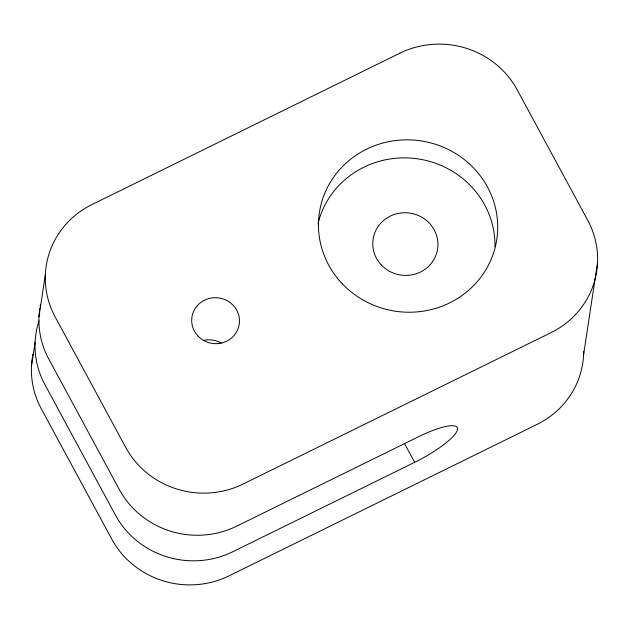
<?xml version="1.0" encoding="UTF-8"?>
<svg xmlns="http://www.w3.org/2000/svg" width="629" height="629" viewBox="0 0 629 629"><rect width="100%" height="100%" fill="white"/><g stroke="black" fill="none" stroke-linecap="round" stroke-linejoin="round"><path stroke-width="0.94" d="M31.45 366.408L35.098 342.341M38.974 316.772L45.359 274.661M583.641 354.339L597.55 262.592M39.8 308.273A86.983 83.508 8.6 0 0 48.81 359.104L119.321 489.527A86.983 83.508 8.6 0 0 236.622 526.19L418.537 436.746A46.208 10.473 -28.4 0 1 457.503 429.418A46.208 10.473 -28.4 0 1 414.66 462.315L232.746 551.759A86.983 83.508 8.6 0 1 115.445 515.096L44.934 384.673A86.983 83.508 8.6 0 1 38.99 320.892M404.4 443.343L414.66 462.315M317.959 223.932A89.703 86.118 8.6 0 1 416.201 158.65A89.703 86.118 8.6 0 1 494.952 246.757M203.969 340.305A23.918 22.966 8.6 0 1 221.235 343.08M583.712 351.509A86.983 83.508 8.6 0 1 537.103 424.394L229.098 575.826A86.983 83.508 8.6 0 1 111.797 539.155L41.278 408.74A86.983 83.508 8.6 0 1 32.276 357.909M40.107 306.386A86.983 83.508 8.6 0 1 40.46 304.507M32.582 356.022A86.983 83.508 8.6 0 1 32.928 354.143M399.902 53.174L91.897 204.606A86.983 83.508 8.6 0 0 55.195 316.992L125.714 447.408A86.983 83.508 8.6 0 0 243.006 484.078L551.012 332.639A86.983 83.508 8.6 0 0 587.722 220.26L517.203 89.845A86.983 83.508 8.6 0 0 399.902 53.174M342.137 283.64A89.703 86.118 8.6 0 0 493.616 252.772A89.703 86.118 8.6 0 0 388.494 141.698A89.703 86.118 8.6 0 0 342.137 283.64M381.363 265.029A32.622 31.316 8.6 0 0 436.447 253.809A32.622 31.316 8.6 0 0 398.22 213.412A32.622 31.316 8.6 0 0 381.363 265.029M197.993 336.043A23.918 22.966 8.6 0 0 238.391 327.811A23.918 22.966 8.6 0 0 210.353 298.193A23.918 22.966 8.6 0 0 197.993 336.043"/></g></svg>
